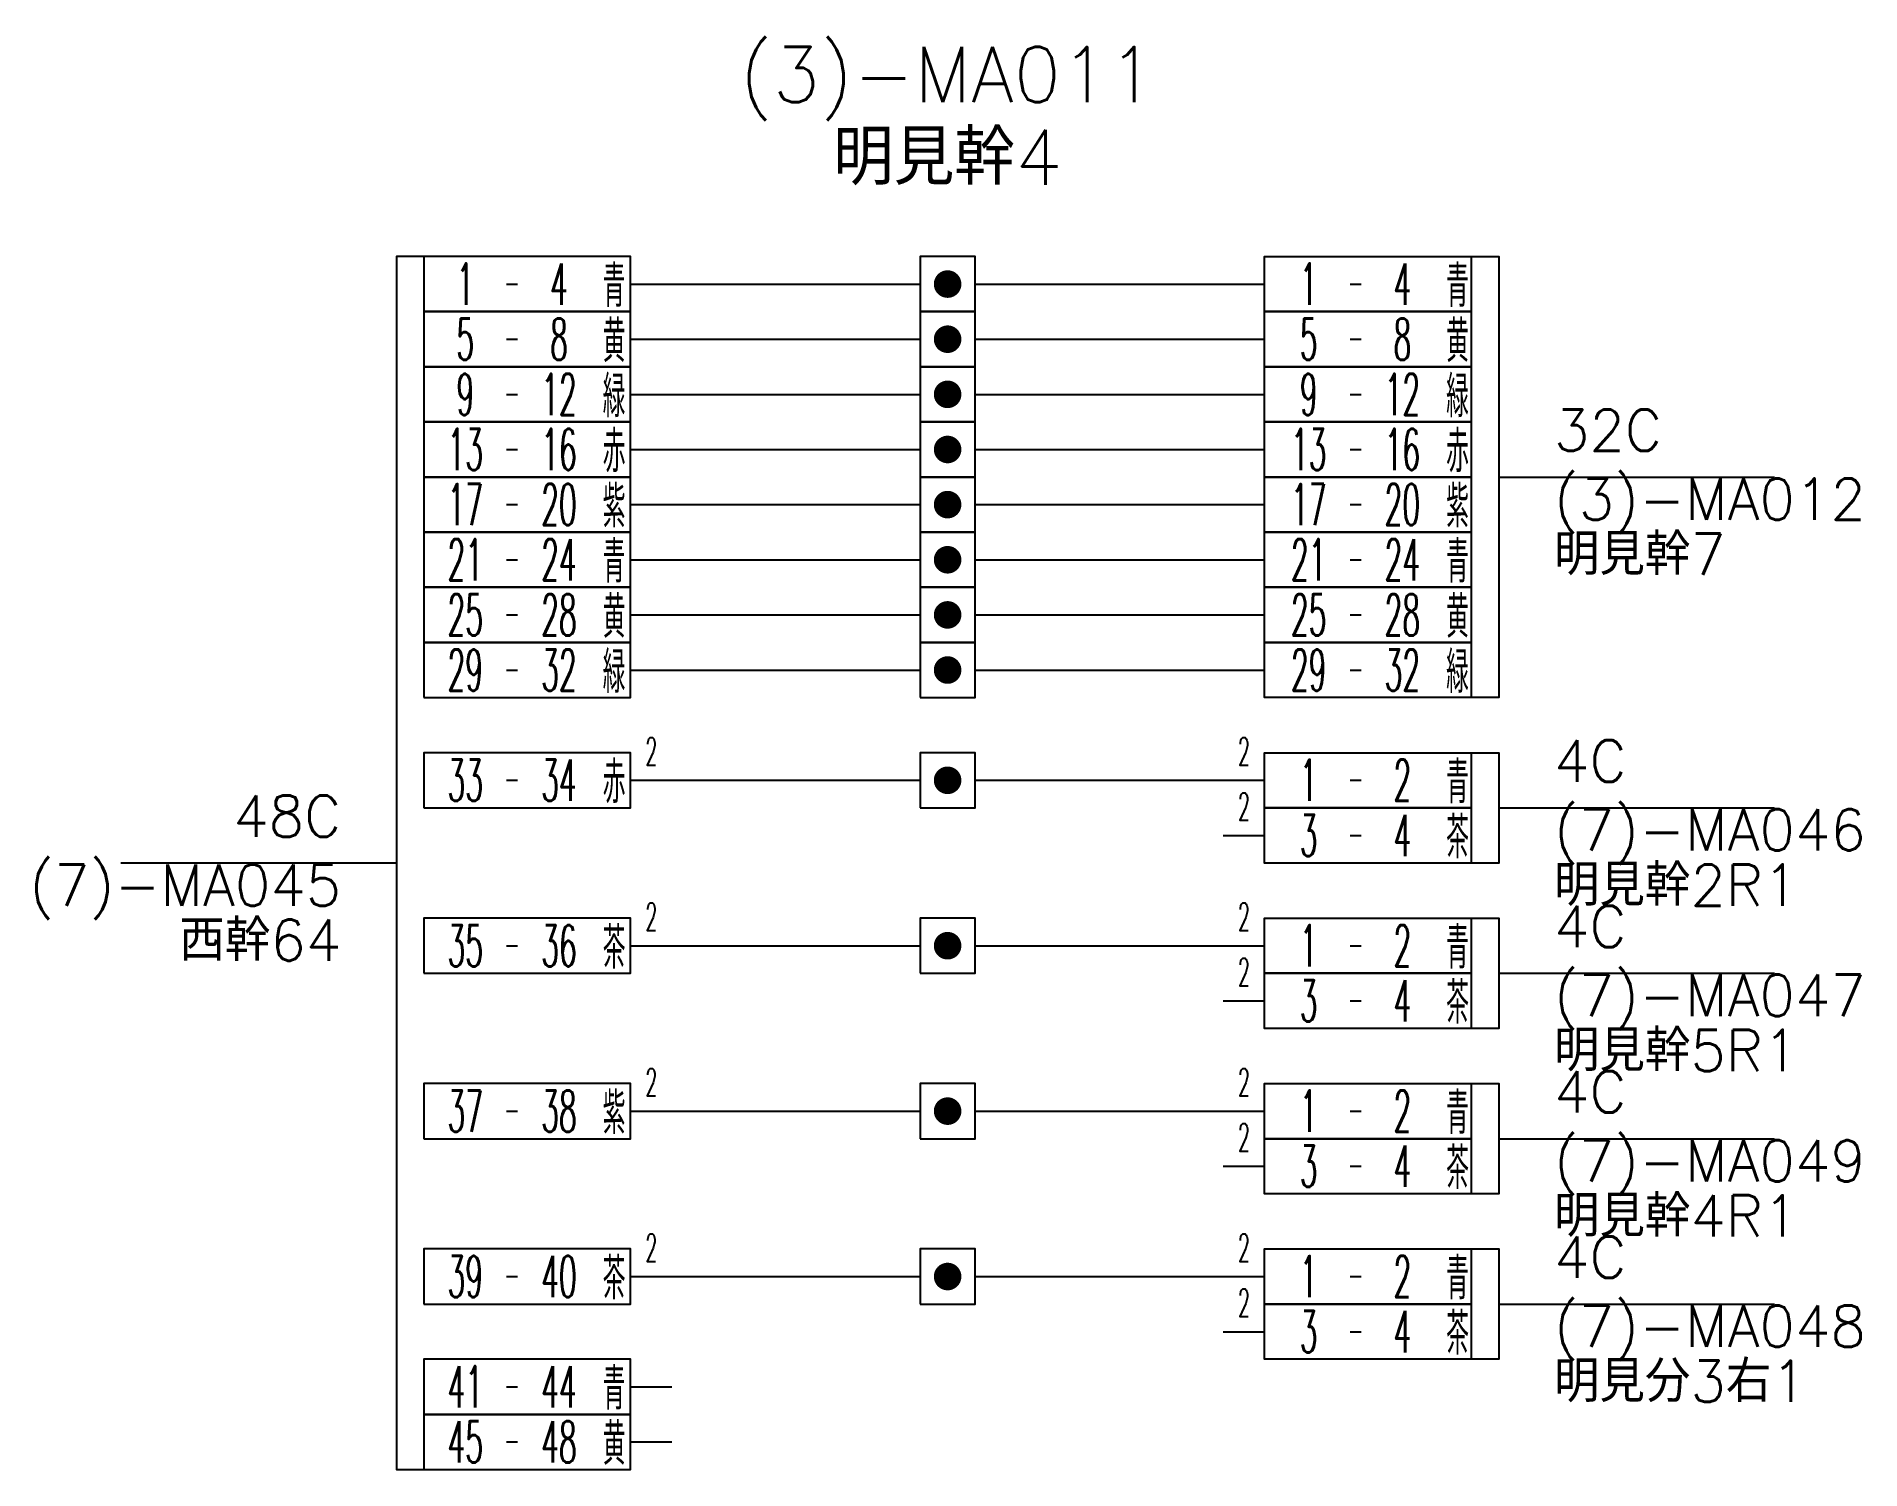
# Model space of a CAD drawing. Extents: x -23.1 to 43.1, y -43 to 9.
import ezdxf
from ezdxf.enums import TextEntityAlignment as Align

# ---------------------------------------------------------------- set-up
doc = ezdxf.new("R2010")
doc.units = 0
for name, color, linetype in [('SIN_CABLE', 2, 'Continuous'), ('SIN_CABLEHAN', 1, 'Continuous'), ('SIN_DEFPOINTS', 8, 'Continuous'), ('SIN_GREEN', 3, 'Continuous'), ('SIN_HOJOTEXT', 2, 'Continuous'), ('SIN_WAKU', 4, 'Continuous')]:
    doc.layers.add(name, color=color, linetype=linetype)
doc.styles.get("Standard").update_dxf_attribs({"font": 'txt.shx', "bigfont": 'extfont.shx'})

# ---------------------------------------------------------------- blocks, each defined once
blk = doc.blocks.new('SIN_CA4L')
at = {"color": 0, "linetype": 'ByBlock'}
for p, q in [((-6, 0), (-5.6, 0)), ((-1.5, 0), (0, 0))]:
    blk.add_line(p, q, dxfattribs=at)
at = {"layer": 'SIN_DEFPOINTS', "linetype": 'ByBlock'}
blk.add_lwpolyline([(-9, -1), (-1.5, -1), (-1.5, 1), (-9, 1)], close=True, dxfattribs=at)
at = {"color": 0, "linetype": 'ByBlock', "width": 0.5}
for tag, p in [('NO1', (-7.5, 0)), ('NO2', (-4.1, 0)), ('CO', (-2.1, 0))]:
    blk.add_attdef(tag, text='', height=1.5, dxfattribs=at).set_placement(p, align=Align.MIDDLE)
blk = doc.blocks.new('SIN_CA4R')
at = {"color": 0, "linetype": 'ByBlock'}
for p, q in [((0, 0), (1.5, 0)), ((4.6, 0), (5, 0))]:
    blk.add_line(p, q, dxfattribs=at)
at = {"layer": 'SIN_DEFPOINTS', "linetype": 'ByBlock'}
blk.add_lwpolyline([(9, -1), (1.5, -1), (1.5, 1), (9, 1)], close=True, dxfattribs=at)
at = {"color": 0, "linetype": 'ByBlock', "width": 0.5}
for tag, p in [('NO1', (3.1, 0)), ('NO2', (6.5, 0)), ('CO', (8.5, 0))]:
    blk.add_attdef(tag, text='', height=1.5, dxfattribs=at).set_placement(p, align=Align.MIDDLE)
blk = doc.blocks.new('SIN_CA2R')
at = {"color": 0, "linetype": 'ByBlock'}
for p, q in [((0, 0), (1.5, 0)), ((4.6, 0), (5, 0))]:
    blk.add_line(p, q, dxfattribs=at)
at = {"layer": 'SIN_DEFPOINTS', "linetype": 'ByBlock'}
blk.add_lwpolyline([(9, -1), (1.5, -1), (1.5, 1), (9, 1)], close=True, dxfattribs=at)
at = {"color": 0, "linetype": 'ByBlock', "width": 0.5}
blk.add_text('2', height=1, dxfattribs=at).set_placement((0.75, 0.25), align=Align.BOTTOM_CENTER)
for tag, p in [('NO1', (3.1, 0)), ('NO2', (6.5, 0)), ('CO', (8.5, 0))]:
    blk.add_attdef(tag, text='', height=1.5, dxfattribs=at).set_placement(p, align=Align.MIDDLE)
blk = doc.blocks.new('SIN_CA2L')
at = {"color": 0, "linetype": 'ByBlock'}
for p, q in [((-6, 0), (-5.6, 0)), ((-1.5, 0), (0, 0))]:
    blk.add_line(p, q, dxfattribs=at)
at = {"layer": 'SIN_DEFPOINTS', "linetype": 'ByBlock'}
blk.add_lwpolyline([(-9, -1), (-1.5, -1), (-1.5, 1), (-9, 1)], close=True, dxfattribs=at)
at = {"color": 0, "linetype": 'ByBlock', "width": 0.5}
blk.add_text('2', height=1, dxfattribs=at).set_placement((-0.75, 0.25), align=Align.BOTTOM_CENTER)
for tag, p in [('NO1', (-7.5, 0)), ('NO2', (-4.1, 0)), ('CO', (-2.1, 0))]:
    blk.add_attdef(tag, text='', height=1.5, dxfattribs=at).set_placement(p, align=Align.MIDDLE)
blk = doc.blocks.new('SP_SP4T')
at = {"color": 0, "linetype": 'ByBlock'}
for p, q in [((0, 0), (1, 0)), ((3, 0), (4, 0))]:
    blk.add_line(p, q, dxfattribs=at)
blk.add_lwpolyline([(1, -1), (3, -1), (3, 1), (1, 1)], close=True, dxfattribs=at)
at = {"color": 0, "linetype": 'ByBlock', "const_width": 0.5}
blk.add_lwpolyline([(1.75, 0, 1), (2.25, 0, 1)], format="xyb", close=True, dxfattribs=at)

msp = doc.modelspace()

# ---------------------------------------------------------------- linework, layer by layer
at = {"layer": 'SIN_CABLE'}
for p, q in [((30, -7), (40, -7)), ((30, -19), (40, -19)), ((-10, -21), (-20, -21)), ((30, -25), (40, -25)), ((30, -31), (40, -31)), ((30, -37), (40, -37))]:
    msp.add_line(p, q, dxfattribs=at)
at = {"layer": 'SIN_CABLEHAN'}
for points in [[(-9, 1), (-10, 1), (-10, -43), (-9, -43)], [(29, 1), (30, 1), (30, -15), (29, -15)], [(29, -17), (30, -17), (30, -21), (29, -21)], [(29, -23), (30, -23), (30, -27), (29, -27)], [(29, -29), (30, -29), (30, -33), (29, -33)], [(29, -35), (30, -35), (30, -39), (29, -39)]]:
    msp.add_lwpolyline(points, dxfattribs=at)
at = {"layer": 'SIN_GREEN'}
for points in [[(0, 0), (8, 0)], [(12, 0), (13, 0), (13, 0), (20, 0)], [(0, -2), (8, -2)], [(12, -2), (13.25, -2), (13.25, -2), (20, -2)], [(0, -4), (8, -4)], [(12, -4), (13.5, -4), (13.5, -4), (20, -4)], [(0, -6), (8, -6)], [(12, -6), (13.75, -6), (13.75, -6), (20, -6)], [(0, -8), (8, -8)], [(12, -8), (14, -8), (14, -8), (20, -8)], [(0, -10), (8, -10)], [(12, -10), (14.25, -10), (14.25, -10), (20, -10)], [(0, -12), (8, -12)], [(12, -12), (14.5, -12), (14.5, -12), (20, -12)], [(0, -14), (8, -14)], [(12, -14), (14.75, -14), (14.75, -14), (20, -14)], [(0, -18), (8, -18)], [(12, -18), (15, -18), (15, -18), (20, -18)], [(0, -24), (8, -24)], [(12, -24), (15.25, -24), (15.25, -24), (20, -24)], [(0, -30), (8, -30)], [(12, -30), (15.5, -30), (15.5, -30), (20, -30)], [(0, -36), (8, -36)], [(12, -36), (15.75, -36), (15.75, -36), (20, -36)]]:
    msp.add_lwpolyline(points, dxfattribs=at)

# ---------------------------------------------------------------- block references
for name, p, values in [('SIN_CA4L', (0, 0), {'NO1': '1', 'NO2': '4', 'CO': '青'}), ('SIN_CA4R', (20, 0), {'NO1': '1', 'NO2': '4', 'CO': '青'}), ('SIN_CA4L', (0, -2), {'NO1': '5', 'NO2': '8', 'CO': '黄'}), ('SIN_CA4R', (20, -2), {'NO1': '5', 'NO2': '8', 'CO': '黄'}), ('SIN_CA4L', (0, -4), {'NO1': '9', 'NO2': '12', 'CO': '緑'}), ('SIN_CA4R', (20, -4), {'NO1': '9', 'NO2': '12', 'CO': '緑'}), ('SIN_CA4L', (0, -6), {'NO1': '13', 'NO2': '16', 'CO': '赤'}), ('SIN_CA4R', (20, -6), {'NO1': '13', 'NO2': '16', 'CO': '赤'}), ('SIN_CA4L', (0, -8), {'NO1': '17', 'NO2': '20', 'CO': '紫'}), ('SIN_CA4R', (20, -8), {'NO1': '17', 'NO2': '20', 'CO': '紫'}), ('SIN_CA4L', (0, -10), {'NO1': '21', 'NO2': '24', 'CO': '青'}), ('SIN_CA4R', (20, -10), {'NO1': '21', 'NO2': '24', 'CO': '青'}), ('SIN_CA4L', (0, -12), {'NO1': '25', 'NO2': '28', 'CO': '黄'}), ('SIN_CA4R', (20, -12), {'NO1': '25', 'NO2': '28', 'CO': '黄'}), ('SIN_CA4L', (0, -14), {'NO1': '29', 'NO2': '32', 'CO': '緑'}), ('SIN_CA4R', (20, -14), {'NO1': '29', 'NO2': '32', 'CO': '緑'}), ('SIN_CA2L', (0, -18), {'NO1': '33', 'NO2': '34', 'CO': '赤'}), ('SIN_CA2R', (20, -18), {'NO1': '1', 'NO2': '2', 'CO': '青'}), ('SIN_CA2R', (20, -20), {'NO1': '3', 'NO2': '4', 'CO': '茶'}), ('SIN_CA2L', (0, -24), {'NO1': '35', 'NO2': '36', 'CO': '茶'}), ('SIN_CA2R', (20, -24), {'NO1': '1', 'NO2': '2', 'CO': '青'}), ('SIN_CA2R', (20, -26), {'NO1': '3', 'NO2': '4', 'CO': '茶'}), ('SIN_CA2L', (0, -30), {'NO1': '37', 'NO2': '38', 'CO': '紫'}), ('SIN_CA2R', (20, -30), {'NO1': '1', 'NO2': '2', 'CO': '青'}), ('SIN_CA2R', (20, -32), {'NO1': '3', 'NO2': '4', 'CO': '茶'}), ('SIN_CA2L', (0, -36), {'NO1': '39', 'NO2': '40', 'CO': '茶'}), ('SIN_CA2R', (20, -36), {'NO1': '1', 'NO2': '2', 'CO': '青'}), ('SIN_CA2R', (20, -38), {'NO1': '3', 'NO2': '4', 'CO': '茶'}), ('SIN_CA4L', (0, -40), {'NO1': '41', 'NO2': '44', 'CO': '青'}), ('SIN_CA4L', (0, -42), {'NO1': '45', 'NO2': '48', 'CO': '黄'})]:
    msp.add_blockref(name, p, dxfattribs=at).add_auto_attribs(values)
for p in [(8, 0), (8, -2), (8, -4), (8, -6), (8, -8), (8, -10), (8, -12), (8, -14), (8, -18), (8, -24), (8, -30), (8, -36)]:
    msp.add_blockref('SP_SP4T', p, dxfattribs=at)

# ---------------------------------------------------------------- texts
at = {"layer": 'SIN_CABLE'}
for s, p in [('32C', (32, -6.5)), ('4C', (32, -18.5)), ('4C', (32, -24.5)), ('4C', (32, -30.5)), ('4C', (32, -36.5))]:
    msp.add_text(s, height=1.5, dxfattribs=at).set_placement(p, align=Align.BOTTOM_LEFT)
msp.add_text('48C', height=1.5, dxfattribs=at).set_placement((-12, -20.5), align=Align.BOTTOM_RIGHT)
at = {"layer": 'SIN_HOJOTEXT'}
for s, p in [('(3)-MA012', (32, -9)), ('明見幹7', (32, -11)), ('(7)-MA046', (32, -21)), ('明見幹2R1', (32, -23)), ('(7)-MA047', (32, -27)), ('明見幹5R1', (32, -29)), ('(7)-MA049', (32, -33)), ('明見幹4R1', (32, -35)), ('(7)-MA048', (32, -39)), ('明見分3右1', (32, -41))]:
    msp.add_text(s, height=1.5, dxfattribs=at).set_placement(p, align=Align.BOTTOM_LEFT)
for s, p in [('(7)-MA045', (-12, -23)), ('西幹64', (-12, -25))]:
    msp.add_text(s, height=1.5, dxfattribs=at).set_placement(p, align=Align.BOTTOM_RIGHT)
at = {"layer": 'SIN_WAKU'}
for s, p in [('(3)-MA011', (10, 6)), ('明見幹4', (10, 3))]:
    msp.add_text(s, height=2, dxfattribs=at).set_placement(p, align=Align.BOTTOM_CENTER)

doc.saveas('drawing.dxf')
